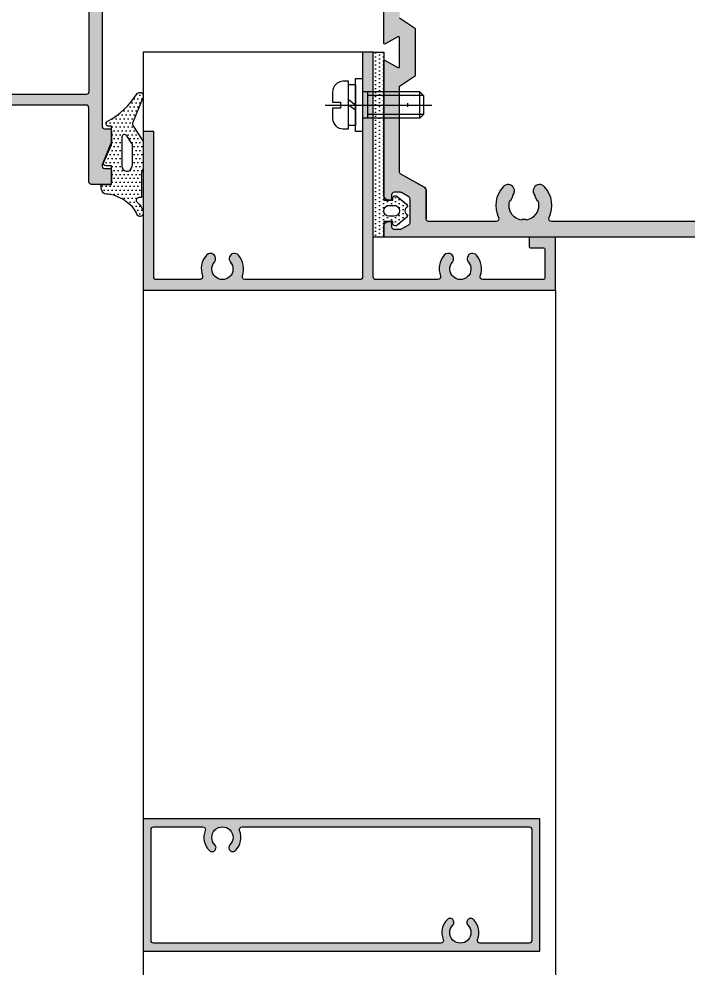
# Model space of a CAD drawing. Header units: millimetres. Extents: x 434053 to 1059003, y -2417481 to 936527.
# Drawn here: x 562140.3 to 562266.8, y -2234624 to -2234444.4 of the extents above; entities that cross this region are included whole.
import ezdxf

# ---------------------------------------------------------------- set-up
doc = ezdxf.new("R2010")
doc.units = ezdxf.units.MM
doc.header["$LTSCALE"] = 1000
doc.header["$MEASUREMENT"] = 0
for name, pattern in [('CENTER', [2, 1.25, -0.25, 0.25, -0.25]), ('CENTER2', [1.125, 0.75, -0.125, 0.125, -0.125]), ('HIDDEN2', [4.762499999999999, 3.175, -1.5875])]:
    doc.linetypes.add(name, pattern=pattern)
for name, color, linetype in [('ELASTOMER', 6, 'Continuous'), ('ELASTOMER-V', 241, 'Continuous'), ('EXTRUSION-V', 141, 'Continuous'), ('EXTRUSION1', 4, 'Continuous'), ('FASTENER', 191, 'Continuous'), ('GRID', 8, 'CENTER'), ('SFC-ELASTOMER', 6, 'Continuous'), ('SFC-ELASTOMER-V', 241, 'Continuous'), ('型材断面填充', 254, 'Continuous')]:
    doc.layers.add(name, color=color, linetype=linetype)

# ---------------------------------------------------------------- blocks, each defined once
blk = doc.blocks.new('20211011-LC12')
at = {"layer": '型材断面填充', "linetype": 'ByBlock'}
h = blk.add_hatch(color=256, dxfattribs=at)
edge = h.paths.add_edge_path(flags=16)
edge.add_arc((44.99995046646291, 47.49991090742333), 0.5, 0, 90)
edge.add_line((44.99995046646291, 47.99991090742333), (30.99997148096008, 47.99991090742697))
edge.add_arc((30.99997148096008, 47.49991090742697), 0.5, 90, 180)
edge.add_line((30.49997148096008, 47.49991090742697), (30.49997148096008, 41.62942495593961))
edge.add_arc((29.99997148096001, 41.62942495593948), 0.5000000000000746, -60.25511870231918, 1.4722445484949276e-11, ccw=False)
edge.add_line((30.24804095014406, 41.19530338488039), (25.75187692749023, 38.62606680043245))
edge.add_arc((25.99994639667428, 38.19194522937336), 0.5000000000000722, 119.7448812976808, 180.0000000000147)
edge.add_line((25.4999463966742, 38.19194522937323), (25.4999463966742, 11.49991367585972))
edge.add_arc((25.9999463966742, 11.49991367585972), 0.5, 180, 270)
edge.add_line((25.9999463966742, 10.99991367585972), (44.99995046646291, 10.99991367585608))
edge.add_arc((44.99995046646291, 11.49991367585608), 0.5, 270, 360)
edge.add_line((45.49995046646291, 11.49991367585608), (45.49995046646291, 47.49991090742333))
edge = h.paths.add_edge_path(flags=16)
edge.add_arc((149.9999677274575, 43.99991090404912), 5.299999999982185, 154.4667710054802, 222.0225913319795)
edge.add_arc((146.9912999442908, 41.28874544056831), 1.250000000002372, 222.0225913320076, 330.0000000004409)
edge.add_arc((146.991299944308, 41.28874544058336), 1.249999999995031, 329.9999999994492, 402.0225913369761)
edge.add_arc((149.9999677272222, 43.99991090431489), 2.799999999964994, 218.5196242606471, 222.022591337007, ccw=False)
edge.add_line((147.8092620219977, 42.25611948533697), (147.9266212562216, 42.34953688277528))
edge.add_arc((149.999967727414, 43.99991090412306), 2.649999999989757, 201.4803757469475, 218.5196242551437, ccw=False)
edge.add_line((147.5340286636201, 43.02952719980749), (147.3944472071889, 42.97459982031796))
edge.add_arc((149.9999677274535, 43.99991090408348), 2.80000000000218, 98.51962425415962, 201.4803757459716, ccw=False)
edge.add_line((149.5851529126376, 46.76901340659606), (149.6073751348558, 46.62066862966822))
edge.add_arc((149.9999677274518, 43.99991090408002), 2.649999999998381, 81.48037574577779, 98.51962425422221, ccw=False)
edge.add_line((150.3925603200478, 46.62066862966822), (150.414782542266, 46.76901340658151))
edge.add_arc((149.9999677274758, 43.99991090408665), 2.799999999980847, -21.480375745893127, 81.48037574630712, ccw=False)
edge.add_line((152.605488247722, 42.97459982033251), (152.4659067912726, 43.02952719981113))
edge.add_arc((149.9999677274848, 43.99991090407001), 2.649999999963366, 321.4803757458682, 338.51962425414524, ccw=False)
edge.add_line((152.0733141986857, 42.34953688277528), (152.1906734329095, 42.25611948533697))
edge.add_arc((149.9999677274761, 43.99991090407291), 2.7999999999778, 317.9774086670887, 321.4803757458903, ccw=False)
edge.add_arc((153.0086355105848, 41.28874544055471), 1.2499999999839, 137.9774086670813, 209.9999999993287)
edge.add_arc((153.0086355105922, 41.28874544059364), 1.250000000009841, 210.0000000007027, 317.9774086799817)
edge.add_arc((149.9999677273191, 43.99991090303279), 5.299999999371392, 317.9774086799838, 385.533228998954)
edge.add_arc((155.2335133676093, 46.49991090777562), 0.5000000000005931, 89.99999999995771, 205.5332289990933, ccw=False)
edge.add_line((155.2335133676097, 46.99991090777621), (196.4999677271699, 46.99991090777621))
edge.add_arc((196.4999677271699, 46.49991090777621), 0.5, 0, 90, ccw=False)
edge.add_line((196.9999677271699, 46.49991090777621), (196.9999677271699, -46.50008909222379))
edge.add_arc((196.4999677271699, -46.50008909222379), 0.5, -90, 0, ccw=False)
edge.add_line((196.4999677271699, -47.00008909222379), (155.2335133676133, -47.00008909222379))
edge.add_arc((155.2335133676145, -46.50008909222562), 0.4999999999981668, 154.4667710009284, 269.9999999998665, ccw=False)
edge.add_arc((149.9999677273338, -44.00008908745983), 5.299999999375096, 334.4667710007754, 402.0225913199459)
edge.add_arc((153.0086355106098, -41.2889236250227), 1.250000000012796, 42.0225913198766, 149.9999999990068)
edge.add_arc((153.0086355106102, -41.28892362497651), 1.249999999990001, 150.000000000849, 222.0225913322366)
edge.add_arc((149.9999677274278, -44.00008908850176), 2.800000000031143, 38.51962425341719, 42.02259133231382, ccw=False)
edge.add_line((152.1906734329241, -42.25629766975908), (152.0733141987039, -42.34971506719739))
edge.add_arc((149.9999677274898, -44.00008908849453), 2.64999999997516, 21.48037574572578, 38.5196242539954, ccw=False)
edge.add_line((152.4659067912908, -43.02970538423688), (152.6054882477438, -42.97477800475463))
edge.add_arc((149.9999677274895, -44.00008908850669), 2.799999999987707, -81.48037574615881, 21.480375745792287, ccw=False)
edge.add_line((150.4147825422879, -46.76919159100726), (150.392560320066, -46.62084681409397))
edge.add_arc((149.99996772747, -44.00008908851306), 2.649999999991179, 261.4803757457545, 278.5196242542455, ccw=False)
edge.add_line((149.607375134874, -46.62084681409397), (149.5851529126594, -46.76919159102181))
edge.add_arc((149.9999677274713, -44.00008908850853), 2.800000000002273, 158.5196242542045, 261.48037574592416, ccw=False)
edge.add_line((147.3944472072035, -42.97477800475099), (147.5340286636383, -43.02970538423324))
edge.add_arc((149.9999677274603, -44.00008908856505), 2.650000000021864, 141.48037574496, 158.5196242529483, ccw=False)
edge.add_line((147.9266212562397, -42.34971506720103), (147.8092620220159, -42.25629766976272))
edge.add_arc((149.9999677272715, -44.00008908887715), 2.800000000074363, 137.9774086613496, 141.4803757375638, ccw=False)
edge.add_arc((146.9912999443257, -41.28892362501345), 1.249999999997598, 317.9774086631735, 390.0000000007128)
edge.add_arc((146.99129994431, -41.2889236249865), 1.249999999997777, 29.99999999928112, 137.977408668044)
edge.add_arc((149.9999677274575, -44.00008908847506), 5.299999999968509, 137.9774086678316, 205.5332289948497)
edge.add_arc((144.7664220870027, -46.50008909283886), 0.4999999993885642, -90.00000000040058, 25.533228995279387, ccw=False)
edge.add_line((144.7664220869992, -47.00008909222743), (77.23351281481882, -47.00008909222379))
edge.add_arc((77.23351281482269, -46.50008909222416), 0.4999999999996305, 154.4667710196739, 269.9999999995571, ccw=False)
edge.add_arc((71.99996717372757, -44.00008908917734), 5.2999999993676, 334.4667710195702, 402.0225913200246)
edge.add_arc((75.00863495699468, -41.28892362674407), 1.250000000014449, 42.02259132006964, 149.9999999990196)
edge.add_arc((75.00863495699342, -41.28892362669682), 1.249999999989737, 150.000000000866, 222.0225913327244)
edge.add_arc((71.99996717384312, -44.00008909023255), 2.800000000014636, 38.51962425404338, 42.02259133269388, ccw=False)
edge.add_line((74.19067287930739, -42.2562976714762), (74.07331364508718, -42.34971506891816))
edge.add_arc((71.99996717388355, -44.00008909021446), 2.64999999996647, 21.48037574586499, 38.51962425412188, ccw=False)
edge.add_line((74.46590623767406, -43.029705385954), (74.60548769412708, -42.97477800647539))
edge.add_arc((71.99996717388368, -44.0000890902311), 2.799999999978886, -81.4803757463576, 21.48037574594349, ccw=False)
edge.add_line((72.41478198867117, -46.76919159272438), (72.3925597664529, -46.62084681581109))
edge.add_arc((71.99996717385511, -44.00008909021927), 2.650000000002241, 261.4803757457505, 278.5196242542495, ccw=False)
edge.add_line((71.60737458125732, -46.62084681581109), (71.5851523590427, -46.76919159273893))
edge.add_arc((71.9999671738546, -44.00008909022566), 2.800000000002273, 158.5196242542045, 261.48037574592416, ccw=False)
edge.add_line((69.39444665358678, -42.97477800646811), (69.53402811002161, -43.02970538595036))
edge.add_arc((71.99996717384359, -44.00008909028218), 2.650000000021877, 141.4803757449602, 158.5196242529483, ccw=False)
edge.add_line((69.92662070262304, -42.34971506891816), (69.8092614683992, -42.25629767147984))
edge.add_arc((71.99996717365867, -44.00008909059759), 2.800000000079483, 137.9774086613527, 141.4803757375606, ccw=False)
edge.add_arc((68.99129939071263, -41.28892362673096), 1.24999999999467, 317.9774086630762, 390.0000000008104)
edge.add_arc((68.99129939069567, -41.28892362671115), 1.24999999999945, 29.99999999963546, 137.9774086678739)
edge.add_arc((71.99996717385162, -44.00008909019281), 5.29999999997183, 137.9774086679079, 205.5332289760399)
edge.add_arc((66.76642153256614, -46.50008909283731), 0.4999999993937493, -89.99999999983072, 25.533228975857583, ccw=False)
edge.add_line((66.76642153256762, -47.00008909223106), (53.99997437780257, -47.00008909222379))
edge.add_arc((53.99997437780257, -46.50008909222379), 0.5, 180, 270, ccw=False)
edge.add_line((53.49997437780257, -46.50008909222379), (53.49997437780257, -41.0492827536109))
edge.add_arc((52.99997437780272, -41.04928275361116), 0.4999999999998508, 3.012621394283142e-11, 60.2551187032944)
edge.add_line((53.24804384697927, -40.61516118254804), (48.75187982433636, -38.04592459819105))
edge.add_arc((48.99994929351042, -37.61180302713355), 0.4999999999937293, 179.9999999998022, 240.2551187032219, ccw=False)
edge.add_line((48.49994929351669, -37.61180302713183), (48.49994929351669, -21.42003070778082))
edge.add_line((48.49994929351669, -21.42003070778082), (51.49994818768027, -19.42003353000109))
edge.add_line((51.49994818768027, -19.42003353000109), (51.49995242101431, -10.58014171368632))
edge.add_line((51.49995242101431, -10.58014171368632), (48.49994929351669, -8.580141713686317))
edge.add_line((48.49994929351669, -8.580141713686317), (48.49994929351305, 46.49991090777621))
edge.add_arc((48.99994929351305, 46.49991090777621), 0.5, 90, 180, ccw=False)
edge.add_line((48.99994929351305, 46.99991090777621), (66.76642153254579, 46.99991090777621))
edge.add_arc((66.76642153254585, 46.49991090838004), 0.4999999993961737, -25.53322897587941, 90.00000000000648, ccw=False)
edge.add_arc((71.99996717384073, 43.99991090573047), 5.29999999998008, 154.4667710239566, 222.0225913319557)
edge.add_arc((68.99129939067411, 41.28874544225269), 1.250000000002382, 222.0225913320071, 330.0000000004407)
edge.add_arc((68.99129939069093, 41.2887454422677), 1.249999999995329, 329.9999999994593, 402.0225913369661)
edge.add_arc((71.99996717361542, 43.9999109060077), 2.799999999978036, 218.5196242606551, 222.0225913369986, ccw=False)
edge.add_line((69.80926146838101, 42.25611948702135), (69.92662070260485, 42.34953688445967))
edge.add_arc((71.99996717379726, 43.99991090580745), 2.649999999989746, 201.4803757469476, 218.5196242551439, ccw=False)
edge.add_line((69.53402811000342, 43.02952720149187), (69.39444665357223, 42.97459982200235))
edge.add_arc((71.99996717383682, 43.99991090576786), 2.800000000002193, 98.51962425415991, 201.4803757459715, ccw=False)
edge.add_line((71.58515235902087, 46.76901340828044), (71.60737458123913, 46.6206686313526))
edge.add_arc((71.9999671738351, 43.99991090576441), 2.649999999998381, 81.48037574577779, 98.51962425422221, ccw=False)
edge.add_line((72.39255976643108, 46.6206686313526), (72.41478198864934, 46.76901340826589))
edge.add_arc((71.99996717385912, 43.99991090577103), 2.799999999980847, -21.480375745893127, 81.48037574630712, ccw=False)
edge.add_line((74.60548769410525, 42.9745998220169), (74.46590623765587, 43.02952720149551))
edge.add_arc((71.99996717387123, 43.99991090575257), 2.649999999959764, 321.4803757458565, 338.51962425415684, ccw=False)
edge.add_line((74.07331364506899, 42.34953688445967), (74.19067287929283, 42.25611948702135))
edge.add_arc((71.9999671738591, 43.99991090575755), 2.799999999978197, 317.9774086670888, 321.4803757458899, ccw=False)
edge.add_arc((75.00863495696483, 41.28874544223943), 1.249999999981275, 137.9774086669939, 209.9999999994161)
edge.add_arc((75.00863495697662, 41.28874544228518), 1.25000000001437, 210.0000000009619, 317.9774086801752)
edge.add_arc((71.99996717370281, 43.99991090471644), 5.29999999937113, 317.9774086800978, 385.5332289805276)
edge.add_arc((77.23351281479559, 46.49991090777398), 0.4999999999985966, 89.99999999983879, 205.5332289805141, ccw=False)
edge.add_line((77.233512814797, 46.99991090777257), (144.7664220869701, 46.99991090778349))
edge.add_arc((144.7664220869692, 46.49991090838878), 0.49999999939471, -25.53322899462478, 89.99999999989899, ccw=False)
edge = h.paths.add_edge_path()
edge.add_arc((46.49994929364766, -48.00008909233657), 1, 89.99999999583122, 180, ccw=False)
edge.add_line((46.49994929372042, -47.00008909233657), (46.69997437796701, -47.00008909235112))
edge.add_arc((46.69997437794882, -47.30008909233584), 0.2999999999847205, 6.947971087356564e-10, 89.99999999652601, ccw=False)
edge.add_line((46.99997437793354, -47.3000890923322), (46.99997437793354, -48.00008909235839))
edge.add_arc((47.49997437792626, -48.00008909235112), 0.499999999992724, 180.0000000008338, 270.0000000008338)
edge.add_line((47.49997437793354, -48.50008909234384), (48.61719215938865, -48.50008909234384))
edge.add_arc((48.61719215938988, -48.00008909235079), 0.4999999999930509, 269.9999999998591, 299.7448812970081)
edge.add_line((48.86526162856535, -48.4342106634067), (50.24804384711024, -47.64404939566521))
edge.add_arc((49.99997437792939, -47.20992782459959), 0.5000000000041475, 299.7448812969915, 360.000000000101)
edge.add_line((50.49997437793354, -47.20992782459871), (50.49997437793354, -42.79025036010353))
edge.add_arc((49.99997437794116, -42.79025036010413), 0.4999999999923759, 6.920886986970144e-11, 60.25511870235114)
edge.add_line((50.24804384712115, -42.35612878905158), (48.86526162856899, -41.56596752128462))
edge.add_arc((48.61719215938529, -42.00008909234391), 0.5000000000000704, 60.25511870236548, 90.00000000003176)
edge.add_line((48.61719215938501, -41.50008909234384), (47.49997437793354, -41.50008909235839))
edge.add_arc((47.49997437793354, -42.00008909235839), 0.5, 90, 180)
edge.add_line((46.99997437793354, -42.00008909235839), (46.99997437792626, -42.70008909237731))
edge.add_arc((46.69997437794154, -42.70008909238095), 0.2999999999847205, -90.00000000347399, 6.947971087356564e-10, ccw=False)
edge.add_line((46.69997437792335, -43.00008909236567), (46.49994929357854, -43.00008909235112))
edge.add_arc((46.49994929365116, -42.00008909235098), 1.000000000000135, 180.0000423203751, 269.99999999583895, ccw=False)
edge.add_line((45.4999492936513, -42.00008983098087), (45.49993062815338, -16.72968895943995))
edge.add_arc((45.69993062815482, -16.72968881171576), 0.2000000000014998, 60.882262584501916, 180.0000423198632, ccw=False)
edge.add_line((45.79725179941306, -16.55496448706253), (48.20262716152502, -17.89475474253049))
edge.add_arc((48.29994833278484, -17.72003041787997), 0.1999999999999119, 240.8822625837279, 359.9999584659344)
edge.add_line((48.4999483327847, -17.72003056286121), (48.49995227616455, -12.28014185873326))
edge.add_arc((48.2999522761631, -12.2801417137521), 0.2000000000015049, 359.9999584659582, 479.1177374154966)
edge.add_line((48.20263110490487, -12.10541738909887), (45.79727371288027, -13.44519763524659))
edge.add_arc((45.69995254162206, -13.27047331059337), 0.2000000000014782, 180.0000089597035, 299.11773741549325, ccw=False)
edge.add_line((45.49995254162059, -13.27047334186864), (45.49994929364766, 7.499917070166703))
edge.add_arc((44.99994929364765, 7.499916991979271), 0.5000000000000132, 8.959619687905531e-06, 90.00001743023843)
edge.add_line((44.99994914154013, 7.999916991979262), (24.99994914161289, 7.999910907685262))
edge.add_arc((24.99994929372225, 7.499910907683454), 0.5000000000018305, 90.00001743044888, 179.9999999997929)
edge.add_line((24.49994929372042, 7.499910907685262), (24.49994929372042, 4.999910907685262))
edge.add_arc((24.99994929372042, 4.999910907685262), 0.5, 180, 270)
edge.add_line((24.99994929372042, 4.499910907685262), (26.99994929372042, 4.499910907685262))
edge.add_arc((26.99994929372042, 3.999910907685262), 0.5, 0, 90, ccw=False)
edge.add_line((27.49994929372042, 3.999910907685262), (27.49994929372042, 2.999910907685262))
edge.add_arc((26.99994929372042, 2.999910907685262), 0.5, -90, 0, ccw=False)
edge.add_line((26.99994929372042, 2.499910907685262), (22.99994929372042, 2.499910907685262))
edge.add_arc((22.99994929372042, 2.999910907685262), 0.5, 180, 270, ccw=False)
edge.add_line((22.49994929372042, 2.999910907685262), (22.49994929372042, 7.499910907685262))
edge.add_arc((21.99994929372042, 7.499910907685262), 0.5, 0, 90)
edge.add_line((21.99994929372042, 7.999910907685262), (2.49994929372042, 7.999910907685262))
edge.add_arc((2.49994929372042, 7.499910907685262), 0.5, 90, 180)
edge.add_line((1.99994929372042, 7.499910907685262), (1.99994929372042, 5.999910907685262))
edge.add_arc((2.49994929372042, 5.999910907685262), 0.5, 180, 270)
edge.add_line((2.49994929372042, 5.499910907685262), (4.49994929372042, 5.499910907685262))
edge.add_arc((4.49994929372042, 4.999910907685262), 0.5, 0, 90, ccw=False)
edge.add_line((4.99994929372042, 4.999910907685262), (4.99994929372042, 3.999910907685262))
edge.add_arc((4.49994929372042, 3.999910907685262), 0.5, -90, 0, ccw=False)
edge.add_line((4.49994929372042, 3.499910907685262), (0.4999492937204195, 3.499910907685262))
edge.add_arc((0.4999492937204195, 3.999910907685262), 0.5, 180, 270, ccw=False)
edge.add_line((-5.070627958048135e-05, 3.999910907685262), (-5.070627594250254e-05, 10.49991090768526))
edge.add_arc((0.4999492937240599, 10.49991090768526), 0.5000000000000024, 90.00000795535311, 180.0000000000002, ccw=False)
edge.add_line((0.4999492243005079, 10.99991090768526), (22.99994646609412, 10.99991403180684))
edge.add_arc((22.99994639666874, 11.49991403181229), 0.50000000000546, 270.0000079555617, 359.9999999997918)
edge.add_line((23.4999463966742, 11.49991403181048), (23.4999463966742, 41.99990875912408))
edge.add_arc((24.4999463966742, 41.99990875912408), 1, 89.99999999583122, 180, ccw=False)
edge.add_line((24.49994639674696, 42.99990875912408), (24.69997148099355, 42.99990875910953))
edge.add_arc((24.69997148096809, 42.69990875912481), 0.2999999999847205, -6.947971087356564e-10, 89.99999999513642, ccw=False)
edge.add_line((24.99997148095281, 42.69990875912117), (24.99997148096008, 41.99990875910225))
edge.add_arc((25.49997148096008, 41.99990875910225), 0.5, 180, 270)
edge.add_line((25.49997148096008, 41.49990875910225), (26.61718926241156, 41.49990875910225))
edge.add_arc((26.61718926241183, 41.99990875910233), 0.500000000000071, 269.9999999999682, 299.7448812976345)
edge.add_line((26.86525873159553, 41.56578718804303), (28.2480409501477, 42.35594845580999))
edge.add_arc((27.99997148096771, 42.79007002686254), 0.4999999999923757, 299.7448812976489, 359.9999999999308)
edge.add_line((28.49997148096008, 42.79007002686194), (28.49997148096008, 47.20974749135712))
edge.add_arc((27.99997148095594, 47.209747491358), 0.5000000000041496, 359.999999999899, 420.2551187030085)
edge.add_line((28.24804095013678, 47.64386906242362), (26.86525873159189, 48.43403033016511))
edge.add_arc((26.61718926241642, 47.9999087591092), 0.4999999999930516, 60.25511870299184, 90.00000000014089)
edge.add_line((26.6171892624152, 48.49990875910225), (25.49997148096008, 48.49990875910225))
edge.add_arc((25.49997148096008, 47.99990875910225), 0.5, 90, 180)
edge.add_line((24.99997148096008, 47.99990875910225), (24.99997148096008, 47.29990875909061))
edge.add_arc((24.69997148096809, 47.29990875908697), 0.2999999999919964, -90.00000000347399, 6.947971087356564e-10, ccw=False)
edge.add_line((24.6999714809499, 46.99990875909498), (24.49997148088733, 46.99990875910953))
edge.add_arc((24.49997148096008, 47.99990875910952), 0.9999999999999929, 180.0000000008334, 269.9999999958314, ccw=False)
edge.add_line((23.49997148096008, 47.99990875909498), (23.49997148093098, 49.99991090739422))
edge.add_line((23.49997148093098, 49.99991090739422), (199.9999677273008, 49.99991090771437))
edge.add_line((199.9999677273008, 49.99991090771437), (199.9999677273008, -50.00008909228563))
edge.add_line((199.9999677273008, -50.00008909228563), (45.49997437790444, -50.00008909228563))
edge.add_line((45.49997437790444, -50.00008909228563), (45.49994929364766, -48.00008909233657))
at = {"color": 0, "linetype": 'ByBlock', "elevation": -4.022694582720726e-08}
for points in [[(199.9999677273008, -50.00008909228563), (45.49997437790444, -50.00008909228563), (45.49994929364766, -48.00008909233657, -0.4142135623944058), (46.49994929372042, -47.00008909233657), (46.69997437796701, -47.00008909235112, -0.4142135623517843), (46.99997437793354, -47.3000890923322), (46.99997437793354, -48.00008909235839, 0.414213562373095), (47.49997437793354, -48.50008909234384), (48.61719215938865, -48.50008909234384, 0.1305202039166724), (48.86526162856535, -48.4342106634067), (50.24804384711024, -47.64404939566521, 0.2691426359081674), (50.49997437793354, -47.20992782459871), (50.49997437793354, -42.79025036010353, 0.269142635904296), (50.24804384712115, -42.35612878905158), (48.86526162856899, -41.56596752128462, 0.130520203918967), (48.61719215938501, -41.50008909234384), (47.49997437793354, -41.50008909235839, 0.414213562373095), (46.99997437793354, -42.00008909235839), (46.99997437792626, -42.70008909237731, -0.4142135623944058), (46.69997437792335, -43.00008909236567), (46.49994929357854, -43.00008909235112, -0.4142133460121555), (45.4999492936513, -42.00008983098087), (45.49993062815338, -16.72968895943995, -0.5722290760880104), (45.79725179941306, -16.55496448706253), (48.20262716152502, -17.89475474253049, 0.5722285904042371), (48.4999483327847, -17.72003056286121), (48.49995227616455, -12.28014185873326, 0.5722290715364698), (48.20263110490487, -12.10541738909887), (45.79727371288027, -13.44519763524659, -0.5722287790728575), (45.49995254162059, -13.27047334186864), (45.49994929364766, 7.499917070166703, 0.4142136056744826)], [(144.7664220869992, -47.00008909222743), (77.23351281481882, -47.00008909222379, -0.5516495922973828), (76.78234508709284, -46.28457185055959, 0.3036126776570114), (75.9372361248279, -40.45214416288582, 0.5094012912895279), (73.92610320226231, -40.66392362671832, 0.3250286796628074), (74.08003378936337, -42.12570309074363, -0.01528576764142399), (74.19067287930739, -42.2562976714762), (74.07331364508718, -42.34971506891816, -0.07448503859052753), (74.46590623767406, -43.029705385954), (74.60548769412708, -42.97477800647539, -0.4821316613310349), (72.41478198867117, -46.76919159272438), (72.3925597664529, -46.62084681581109, -0.07448503859158971), (71.60737458125732, -46.62084681581109), (71.5851523590427, -46.76919159273893, -0.4821316613279064), (69.39444665358678, -42.97477800646811), (69.53402811002161, -43.02970538595036, -0.0744850385893488), (69.92662070262304, -42.34971506891816), (69.8092614683992, -42.25629767147984, -0.01528576763076372), (69.91990055828501, -42.12570309084913, 0.325028679691156), (70.07383114542972, -40.66392362671832, 0.5094012912306646), (68.06269822304967, -40.45214416266754, 0.3036126776935992), (67.2175892597661, -46.28457185146908, -0.551649592273514), (66.76642153256762, -47.00008909223106), (53.99997437780257, -47.00008909222379, -0.414213562373095), (53.49997437780257, -46.50008909222379), (53.49997437780257, -41.0492827536109, 0.2691426359088933), (53.24804384697927, -40.61516118254804), (48.75187982433636, -38.04592459819105, -0.2691426359096191), (48.49994929351669, -37.61180302713183), (48.49994929351669, -21.42003070778082), (51.49994818768027, -19.42003353000109), (51.49995242101431, -10.58014171368632), (48.49994929351669, -8.580141713686317)]]:
    blk.add_lwpolyline(points, format="xyb", dxfattribs=at)
blk = doc.blocks.new('20211008-LC04')
at = {"layer": '型材断面填充', "linetype": 'ByBlock'}
h = blk.add_hatch(color=256, dxfattribs=at)
edge = h.paths.add_edge_path(flags=16)
edge.add_line((139.7340438328574, 22.50000195260873), (139.7340438328574, -22.50000195260145))
edge.add_arc((139.2340438328574, -22.50000195260145), 0.5, -90, 0, ccw=False)
edge.add_line((139.2340438328574, -23.00000195260145), (2.5, -23.00000195260145))
edge.add_arc((2.5, -22.50000195260145), 0.5, 180, 270, ccw=False)
edge.add_line((2, -22.50000195260145), (2, 22.50000195260873))
edge.add_arc((2.5, 22.50000195260873), 0.5, 90, 180, ccw=False)
edge.add_line((2.5, 23.00000195260873), (139.2340438328574, 23.00000195260873))
edge.add_arc((139.2340438328574, 22.50000195260873), 0.5, 0, 90, ccw=False)
edge = h.paths.add_edge_path()
edge.add_line((143.6999999999425, 37.00000195266693), (142.7385164807092, 37.00000195255052))
edge.add_arc((142.7385164806874, 36.50000195257599), 0.4999999999745341, 89.99999999749872, 201.8014094837972)
edge.add_line((142.2742781352608, 36.31430661442937), (143.9785430072698, 32.05364443446524))
edge.add_arc((143.6999999999789, 31.94222723151688), 0.3000000000391237, 5.558376869885251e-09, 21.801409492028824, ccw=False)
edge.add_line((144.0000000000182, 31.94222723154598), (144.0000000000036, 29.79999695261722))
edge.add_arc((143.6999999999716, 29.79999695260267), 0.3000000000320142, -89.99999999444162, 2.7791884349426255e-09, ccw=False)
edge.add_line((143.7000000000007, 29.49999695257065), (142.7330229671097, 29.49999695262886))
edge.add_arc((142.7330229670806, 28.99999695261795), 0.5000000000109139, 89.99999999666495, 183.66193703806)
edge.add_line((142.2340438328574, 28.96806227523848), (142.2340438328574, 3.499999999934516))
edge.add_arc((142.7340438328574, 3.499999999934516), 0.5, 180, 270)
edge.add_line((142.7340438328574, 2.999999999934516), (154.9999999999964, 2.999999999938154))
edge.add_line((154.9999999999964, 2.999999999938154), (154.9999999999891, 5.499999999938154))
edge.add_line((154.9999999999891, 5.499999999938154), (152.799999999992, 5.499999999909051))
edge.add_arc((152.8000000000065, 5.799999999926513), 0.3000000000174623, 180, 269.99999999722075, ccw=False)
edge.add_line((152.4999999999891, 5.799999999926513), (152.4999999999891, 6.735424868817063))
edge.add_arc((152.7999999999847, 6.735424868824339), 0.2999999999956344, 97.18075578131072, 180.0000000013896, ccw=False)
edge.add_line((152.7624999999862, 7.033071891313739), (156.4374999999745, 7.496078370753821))
edge.add_arc((156.4999999999891, 6.999999999930878), 0.5000000000001641, 1.6675016922818031e-09, 97.18075578313659, ccw=False)
edge.add_line((156.9999999999891, 6.99999999994543), (156.9999999999964, 2.49999999994543))
edge.add_line((156.9999999999964, 2.49999999994543), (177.9999999999964, 2.499999999996362))
edge.add_line((177.9999999999964, 2.499999999996362), (177.9999999999891, 4.999999999996362))
edge.add_line((177.9999999999891, 4.999999999996362), (175.299999999992, 4.999999999996362))
edge.add_arc((175.2999999999847, 5.299999999991996), 0.2999999999956344, 180.0000000013896, 270.0000000013896, ccw=False)
edge.add_line((174.9999999999891, 5.29999999998472), (174.9999999999891, 6.231671842684591))
edge.add_arc((175.299999999992, 6.231671842702781), 0.3000000000029104, 96.37937020970242, 180.000000003474, ccw=False)
edge.add_line((175.2666666666519, 6.529814239704137), (179.4444446228626, 6.996904014962638))
edge.add_arc((179.4999999999745, 6.499999999996362), 0.5000000000156489, 8.33779267850332e-10, 96.37934963270061, ccw=False)
edge.add_line((179.9999999999891, 6.500000000003638), (179.9999999999964, 1.000000000003638))
edge.add_arc((179.0000000000036, 0.999999999996362), 0.999999999992724, -89.99999999958311, 4.16889633925166e-10, ccw=False)
edge.add_line((179.0000000000109, 3.637978807091713e-12), (142.7340438328429, 3.637978807091713e-12))
edge.add_arc((142.7340438328429, -0.499999999996362), 0.5, 90, 180)
edge.add_line((142.2340438328429, -0.499999999996362), (142.2340438328574, -28.9680622752312))
edge.add_arc((142.7330229670806, -28.99999695261067), 0.500000000009456, 176.33806296194, 270.0000000033351)
edge.add_line((142.7330229671097, -29.49999695262159), (143.7000000000007, -29.49999695256338))
edge.add_arc((143.6999999999716, -29.79999695259539), 0.3000000000320142, -2.7791884349426255e-09, 89.99999999444162, ccw=False)
edge.add_line((144.0000000000036, -29.79999695260994), (144.0000000000182, -31.94222723153871))
edge.add_arc((143.6999999999825, -31.94222723150961), 0.3000000000356522, 338.19859050771316, 359.99999999444157, ccw=False)
edge.add_line((143.9785430072698, -32.05364443445796), (142.2742781352608, -36.31430661442209))
edge.add_arc((142.7385164806874, -36.50000195256871), 0.499999999973781, 158.1985905162028, 270.0000000025013)
edge.add_line((142.7385164807092, -37.00000195254324), (143.6999999999425, -37.00000195265966))
edge.add_arc((143.6999999999935, -37.30000195265529), 0.2999999999956344, 1.2506518487498397e-08, 90.00000000972727, ccw=False)
edge.add_line((143.9999999999891, -37.30000195258981), (144.0000000000182, -39.70000195259854))
edge.add_arc((143.7000000000189, -39.70000195260218), 0.2999999999992724, -90.0000000006948, 6.947971087356564e-10, ccw=False)
edge.add_line((143.7000000000153, -40.00000195260145), (140.2340438328611, -40.00000195260145))
edge.add_arc((140.2340438328611, -39.50000195260145), 0.5, 180, 270, ccw=False)
edge.add_line((139.7340438328611, -39.50000195260145), (139.7340438328574, -25.50000195259054))
edge.add_arc((139.2340438328574, -25.50000195259054), 0.5, 0, 90)
edge.add_line((139.2340438328574, -25.00000195259054), (0, -25.00000195260145))
edge.add_line((0, -25.00000195260145), (0, 25.00000195260873))
edge.add_line((0, 25.00000195260873), (139.2340438328647, 25.00000195260873))
edge.add_arc((139.2340438328647, 25.50000195260873), 0.5, 270, 360)
edge.add_line((139.7340438328647, 25.50000195260873), (139.7340438328611, 39.50000195260145))
edge.add_arc((140.2340438328611, 39.50000195260145), 0.5, 90, 180, ccw=False)
edge.add_line((140.2340438328611, 40.00000195260145), (143.7000000000153, 40.00000195260873))
edge.add_arc((143.7000000000189, 39.70000195260945), 0.2999999999992724, -6.947971087356564e-10, 90.0000000006948, ccw=False)
edge.add_line((144.0000000000182, 39.70000195260582), (143.9999999999891, 37.30000195259709))
edge.add_arc((143.6999999999935, 37.30000195266257), 0.2999999999956344, 269.9999999902727, 359.99999998749354, ccw=False)
at = {"color": 0, "linetype": 'ByBlock'}
blk.add_lwpolyline([(142.2340438328429, -0.499999999996362), (142.2340438328574, -28.9680622752312, 0.4330595391105082), (142.7330229671097, -29.49999695262159), (143.7000000000007, -29.49999695256338, -0.4142135623588882), (144.0000000000036, -29.79999695260994), (144.0000000000182, -31.94222723153871, -0.09541457240141751), (143.9785430072698, -32.05364443445796), (142.2742781352608, -36.31430661442209, 0.5305984520671994), (142.7385164807092, -37.00000195254324), (143.6999999999425, -37.00000195265966, -0.4142135623588878), (143.9999999999891, -37.30000195258981), (144.0000000000182, -39.70000195259854, -0.4142135623801987), (143.7000000000153, -40.00000195260145), (140.2340438328611, -40.00000195260145, -0.4142135623729884), (139.7340438328611, -39.50000195260145), (139.7340438328574, -25.50000195259054, 0.4142135623730185), (139.2340438328574, -25.00000195259054), (0, -25.00000195260145)], format="xyb", dxfattribs=at)
blk.add_lwpolyline([(139.7340438328574, 22.50000195260873), (139.7340438328574, -22.50000195260145, -0.414213562373095), (139.2340438328574, -23.00000195260145), (2.5, -23.00000195260145, -0.414213562373095), (2, -22.50000195260145), (2, 22.50000195260873, -0.414213562373095), (2.5, 23.00000195260873), (139.2340438328574, 23.00000195260873, -0.414213562373095)], format="xyb", close=True, dxfattribs=at)
blk = doc.blocks.new('1902-190121-05')
at = {"layer": 'SFC-ELASTOMER-V'}
h = blk.add_hatch(dxfattribs=at)
h.set_pattern_fill('DOTS', color=256, scale=12, style=0)
h.set_pattern_definition([(0, (-98970.10255684076, 48449.73687001361), (0.375, 0.75), [0, -0.75])])
edge = h.paths.add_edge_path(flags=16)
edge.add_arc((2.999999999985448, 3.791658648551673), 1.000000000015246, 340.0515564116253, 360.0000000004169)
edge.add_line((4, 3.791658648558951), (4, 7.216346523804531))
edge.add_arc((3, 7.216346523804531), 1, 0, 32.51252295697732)
edge.add_line((3.843273989798035, 7.753830456713329), (2.921636994899017, 9.199813226143304))
edge.add_arc((2.5, 8.931071259692542), 0.4999999999992967, 32.51252295662578, 180)
edge.add_line((2, 8.931071259692542), (2, 3.445267455579597))
edge.add_arc((2.945267455579596, 3.445267455586872), 0.9452674555795963, 180.0000000004409, 344.0436198039462)
edge.add_arc((7.699999999938881, 2.085786437615751), 3.999999999945567, 160.0515564106914, 164.0436198036153, ccw=False)
edge = h.paths.add_edge_path()
edge.add_line((5.700274632123183, -2.5), (5.200274632123182, -2.5))
edge.add_arc((5.200274632123182, -3), 0.5, 90, 226.5750977282379)
edge.add_line((4.856573014825698, -3.363137987907975), (5.062209703814004, -3.557768307342484))
edge.add_arc((2.810392732513719, -5.996731531093245), 3.319521242445166, 16.082535006494084, 47.284695968269205, ccw=False)
edge.add_line((6, -5.077151867197244), (6, -5.527873661361808))
edge.add_arc((5.410320230555952, -5.495178773468069), 0.5905854605270673, 194.2601061977674, 356.8264757791229, ccw=False)
edge.add_arc((1.382684606796829, -6.820965289363812), 3.651283331540185, 18.86014357712771, 46.15869214434805)
edge.add_line((3.911794761312193, -4.18743689697294), (2.694840154203119, -3.144319681021444))
edge.add_arc((6.849778326155501, 3.942639481640071), 8.215138549408584, 234.2773992741729, 239.61778233818382, ccw=False)
edge.add_line((2.053275226047844, -2.726847709789581), (0.4342153403558768, -2.061742001620586))
edge.add_arc((-1.814379726623883, -11.80565395856683), 9.999999999998288, 77.00538320812723, 85.15038797391819)
edge.add_arc((-0.8844323758821699, -0.8450336328387493), 0.9999999999970132, 188.5307656098657, 265.15038797390406, ccw=False)
edge.add_line((-1.873368728745844, -0.9933740857668452), (-2.022374841617419, 0))
edge.add_line((-2.022374841617419, 0), (0, 0))
edge.add_line((0, 0), (0, 3.5))
edge.add_line((0, 3.5), (-1, 3.5))
edge.add_arc((-1, 4), 0.5, 157.3801350519596, 270, ccw=False)
edge.add_line((-1.461538461531745, 4.192307692304892), (0, 7.5))
edge.add_line((0, 7.5), (0, 11))
edge.add_line((0, 11), (-0.5, 11))
edge.add_arc((-0.5, 11.5), 0.5, 143.130102353489, 270, ccw=False)
edge.add_arc((-8.48604476766195, 25.71938799749478), 15.85236378089338, 298.5903152219879, 327.3087335570696)
edge.add_arc((5.275992096416302, 16.88727938233205), 0.5000000004721561, 89.99999989828092, 147.308733456111, ccw=False)
edge.add_line((5.275992097303967, 17.38727938281227), (5.5, 17.38727938281227))
edge.add_arc((5.5, 16.88727938281227), 0.5, 0, 90, ccw=False)
edge.add_line((6, 16.88727938281227), (6, 16.57181067422061))
edge.add_arc((5.499999999985448, 16.57181067423517), 0.500000000014552, 337.765229581395, 359.9999999983325, ccw=False)
edge.add_line((5.962820559259852, 16.3826093795069), (4.010239718350931, 11.60624377280328))
edge.add_arc((4.473060277596232, 11.41704247808229), 0.4999999999842318, 157.7652295809047, 212.5125229568189)
edge.add_line((4.051423282711767, 11.14830051163881), (5.921636994899018, 8.214068468187177))
edge.add_arc((5.5, 7.945326501729141), 0.5000000000032073, -8.33779267850332e-10, 32.51252295732888, ccw=False)
edge.add_line((6, 7.945326501721864), (6, 2.985786437631758))
edge.add_arc((5.5, 2.985786437639034), 0.5, 323.13010235348895, 359.9999999991662, ccw=False)
edge.add_arc((6.700000000011643, 2.08578643763758), 1.000000000013095, 143.1301023548229, 180.0000000004169)
edge.add_line((5.699999999997088, 2.085786437630304), (5.699999999997088, -2.499999999992724))
at = {"color": 0, "linetype": 'ByBlock'}
blk.add_lwpolyline([(5.700274632123183, -2.5), (5.200274632123182, -2.5, 0.6781657042072787), (4.856573014825698, -3.363137987907975), (5.062209703814004, -3.557768307342484, -0.1369925665543304), (6, -5.077151867197244), (6, -5.527873661361808, -0.8583636528139141), (4.837932198410272, -5.640654293129045), (4.837932198410272, -5.640654293129045, 0.1196789164036482), (3.911794761312193, -4.18743689697294), (2.694840154203119, -3.144319681021444, -0.023306035294527), (2.053275226047844, -2.726847709789581), (0.434215340355877, -2.061742001620586, 0.0355542577770579), (-0.9689730441314168, -1.841453662447746, -0.3473545955404444), (-1.873368728745844, -0.9933740857668452), (-2.022374841617419, 0), (0, 0), (0, 3.5), (-1, 3.5, -0.5351837584879964), (-1.461538461531745, 4.192307692304892), (0, 7.5), (0, 11), (-0.5, 11, -0.6180339887539168), (-0.8999999999941792, 11.80000000000291, 0.125967746607834), (4.855195536176325, 17.15733540496876, -0.2554021300214613), (5.275992097303967, 17.38727938281227), (5.5, 17.38727938281227, -0.4142135623730951), (6, 16.88727938281227), (6, 16.57181067422061, -0.0973230273531179), (5.962820559259852, 16.3826093795069), (4.010239718350931, 11.60624377280328, 0.2435300941548702), (4.051423282711767, 11.14830051163881), (5.921636994899018, 8.214068468187177, -0.1428220295938806), (6, 7.945326501721864), (6, 2.985786437631758, -0.1622776601676325), (5.899999999994179, 2.685786437636124, 0.1622776601672591), (5.699999999997088, 2.085786437630304), (5.699999999997088, -2.499999999992724)], format="xyb", dxfattribs=at)
blk.add_lwpolyline([(3.940000000002328, 3.450484206368855, 0.0872619888188986), (4, 3.791658648558951), (4, 7.216346523804531, 0.1428220295893762), (3.843273989798035, 7.753830456713329), (2.921636994899017, 9.199813226143304, 0.7500537688432675), (2, 8.931071259692542), (2, 3.445267455579596, 0.8696209430341955), (3.854114949586802, 3.185408272176573, -0.0174204244168828)], format="xyb", close=True, dxfattribs=at)
blk = doc.blocks.new('20210923-LC06')
at = {"layer": '型材断面填充', "linetype": 'ByBlock'}
h = blk.add_hatch(color=256, dxfattribs=at)
h.paths.add_polyline_path([(75, 12.5), (0, 12.5), (0, -12.5), (75, -12.5)])
edge = h.paths.add_edge_path(flags=16)
edge.add_arc((72.99999999999272, 10.5), 0.5, 0, 90, ccw=False)
edge.add_line((73.49999999999272, 10.5), (73.49999999999272, -10.5))
edge.add_arc((72.99999999999272, -10.5), 0.5, -90, 0, ccw=False)
edge.add_line((72.99999999999272, -11), (63.70809924347122, -11))
edge.add_arc((63.70809924347122, -10.5), 0.5, 157.9756871616606, 270, ccw=False)
edge.add_arc((59.99999999996362, -8.999999999923602), 3.49999999999024, 337.9756871617368, 405.5224881743313)
edge.add_arc((61.96176195076987, -7.002128601492586), 0.6999999863657048, 45.52248817439985, 150.0000000002586)
edge.add_line((61.35554417992535, -6.652128608311614), (61.30384047733969, -6.741682048123039))
edge.add_arc((61.91005825998582, -7.091682048114308), 0.6999999999930533, 150.000000000497, 224.9738861260881)
edge.add_arc((59.99999999498687, -8.999999999916326), 1.99999999646012, -224.97388637242545, 44.97388612635791, ccw=False)
edge.add_arc((58.08994174066902, -7.091682042391767), 0.6999999964802336, 315.0261136276913, 389.999999996758)
edge.add_line((58.69615952028835, -6.741682044186746), (58.64445582000917, -6.652128608351632))
edge.add_arc((58.0382380491501, -7.002128601496224), 0.6999999863618294, 29.99999999656709, 134.4775118258088)
edge.add_arc((59.99999999995634, -8.999999999923602), 3.499999999985485, 134.4775118257521, 202.0243128383078)
edge.add_arc((56.29190075644874, -10.5), 0.5000000000078625, -89.99999999916622, 22.024312838026788, ccw=False)
edge.add_line((56.29190075645602, -11), (2, -11))
edge.add_arc((2, -10.5), 0.5, 180, 270, ccw=False)
edge.add_line((1.5, -10.5), (1.5, 10.5))
edge.add_arc((2, 10.5), 0.5, 90, 180, ccw=False)
edge.add_line((2, 11), (11.2919007564924, 11))
edge.add_arc((11.29190075648512, 10.49999999998909), 0.5000000000109139, -22.024313129871473, 89.99999999916622, ccw=False)
edge.add_arc((15.00000000499858, 8.999999975909304), 3.500000013615411, 157.9756868698486, 225.5224875408107)
edge.add_arc((13.03823803211708, 7.002128599175194), 0.7000000000041585, 225.5224875403132, 330.0000000028977)
edge.add_line((13.64445581477776, 6.652128599209391), (13.696159520332, 6.741682044186746))
edge.add_arc((13.0899417407054, 7.091682042388129), 0.6999999964831274, 330.0000000037976, 404.9738863725193)
edge.add_arc((14.99999999501597, 8.999999999916326), 1.999999996458775, -44.97388612598962, 224.9738863725727, ccw=False)
edge.add_arc((16.9100582600222, 7.091682048121584), 0.6999999999878389, 135.0261138737017, 209.9999999998008)
edge.add_line((16.30384047738335, 6.741682048130315), (16.355544179969, 6.652128608307976))
edge.add_arc((16.96176195081352, 7.002128601492586), 0.6999999863692359, 209.9999999999993, 314.4775118253916)
edge.add_arc((15.00000000002183, 8.999999999923602), 3.499999999983077, 314.477511825457, 382.0243128382527)
edge.add_arc((18.70809924351488, 10.49999999999272), 0.4999999999930083, 90, 202.0243128382656, ccw=False)
edge.add_line((18.70809924351488, 10.99999999998545), (72.99999999999272, 11))
at = {"color": 0, "linetype": 'ByBlock'}
blk.add_lwpolyline([(75, 12.5), (0, 12.5), (0, -12.5), (75, -12.5)], close=True, dxfattribs=at)
blk.add_lwpolyline([(72.99999999999272, 11, -0.4142135623731147), (73.49999999999272, 10.5), (73.49999999999272, -10.5, -0.4142135623730951), (72.99999999999272, -11), (63.70809924347122, -11, -0.5318455158548693), (63.24458683803095, -10.31249999998909, 0.303569696419431), (62.45220242653158, -6.502660764042957, 0.4903143928775128), (61.35554417992535, -6.652128608311614), (61.30384047733969, -6.741682048123039, 0.339327190915275), (61.41485796841152, -7.586431147374242, -2.41265831870223), (58.58514202763035, -7.586431141295179, 0.339327192099483), (58.69615952028835, -6.741682044186746), (58.64445582000917, -6.652128608351632, 0.4903143928944151), (57.54779757338838, -6.502660764050233, 0.3035696964186377), (56.75541316189629, -10.31249999998909, -0.5318455158544906), (56.29190075645602, -11), (2, -11, -0.4142135623730951), (1.5, -10.5), (1.5, 10.5, -0.4142135623730951), (2, 11), (11.2919007564924, 11, -0.5318455174885397), (11.75541316098679, 10.31249999761349, 0.3035696947912896), (12.5477975412723, 6.502660757421836, 0.4903143963226426), (13.64445581477776, 6.652128599209391), (13.696159520332, 6.741682044186746, 0.3393271920984405), (13.58514202766673, 7.586431141295179, -2.412658318694041), (16.41485796845518, 7.58643114737788, 0.3393271909152766), (16.30384047738335, 6.741682048130315), (16.355544179969, 6.652128608307976, 0.49031439287499), (17.45220242657524, 6.502660764039319, 0.3035696964197462), (18.24458683808189, 10.31249999998545, -0.5318455158541423), (18.70809924351488, 10.99999999998545)], format="xyb", close=True, dxfattribs=at)
blk = doc.blocks.new('20211011-JT01')
at = {"layer": 'ELASTOMER-V', "linetype": 'ByBlock'}
h = blk.add_hatch(dxfattribs=at)
h.set_pattern_fill('DOTS', color=256, scale=12, style=0)
h.set_pattern_definition([(0, (-12255.53796201999, 34222.69547627058), (0.375, 0.75), [0, -0.75])])
edge = h.paths.add_edge_path(flags=16)
edge.add_line((-0.9999978517989803, -2.999841949706024), (-0.9999978517989803, -3.999841949706024))
edge.add_arc((2.148201019736007e-06, -3.999841949706024), 1, 180, 360)
edge.add_line((1.00000214820102, -3.999841949706024), (1.00000214820102, -2.999841949706024))
edge.add_arc((2.148201019736007e-06, -2.999841949706024), 1, 0, 180)
edge = h.paths.add_edge_path()
edge.add_line((30.00000132546938, -5.000000506118909), (2.00000214820102, -5.000000532701961))
edge.add_line((2.00000214820102, -5.000000532701961), (2.00000214820102, -3.299841949708934))
edge.add_line((2.00000214820102, -3.299841949708934), (2.350002148201384, -3.299841949708934))
edge.add_arc((2.350002148202017, -2.799841949707591), 0.5000000000013438, 269.9999999999274, 399.5345784145247)
edge.add_line((2.735622430760486, -2.481570057010686), (1.249991532276908, -0.6815700570150511))
edge.add_arc((0.8643712497122766, -0.9998419497124087), 0.5000000000063847, 39.53457841411517, 89.99999999957485)
edge.add_line((0.8643712497159868, -0.499841949706024), (0.7500021482010197, -0.4998419497060242))
edge.add_arc((2.148201019782266e-06, -0.1873419497060241), 0.8125000000000001, 202.6198649480404, 337.38013505195954, ccw=False)
edge.add_line((-0.7499978517989803, -0.499841949706024), (-0.8643669533157663, -0.499841949706024))
edge.add_arc((-0.8643669533177907, -0.9998419497052635), 0.4999999999992395, 89.99999999976802, 140.4654215851896)
edge.add_line((-1.24998723587305, -0.6815700570077752), (-2.735618134358447, -2.481570057010686))
edge.add_arc((-2.349997851799977, -2.799841949707591), 0.5000000000013439, 140.4654215854753, 270.0000000000726)
edge.add_line((-2.349997851799344, -3.299841949708934), (-1.99999785179898, -3.299841949708934))
edge.add_line((-1.99999785179898, -3.299841949708934), (-1.99999785179898, -5.000000532701961))
edge.add_line((-1.99999785179898, -5.000000532701961), (-4.999997851879016, -5.000000532701961))
edge.add_line((-4.999997851879016, -5.000000532701961), (-4.999997838585841, -6.999974912701873))
edge.add_line((-4.999997838585841, -6.999974912701873), (30.00000133876256, -6.999974886118822))
edge.add_line((30.00000133876256, -6.999974886118822), (30.00000132546938, -5.000000506118909))
at = {"color": 0, "linetype": 'ByBlock'}
for points in [[(30.00000133876165, -6.999974912701873), (30.00000132547029, -5.000000532701961), (2.00000214820102, -5.000000532701961), (2.00000214820102, -3.299841949708934), (2.350002148203203, -3.299841949708934, 0.634218949713358), (2.735622430758667, -2.481570057010686), (1.249991532278727, -0.6815700570150511, 0.2238262200734478), (0.8643712497196248, -0.499841949706024), (0.7500021482010197, -0.499841949706024, -0.6666666666666664), (-0.7499978517989803, -0.499841949706024), (-0.8643669533139473, -0.499841949706024, 0.2238262200728703), (-1.249987235871231, -0.6815700570077752), (-2.735618134360266, -2.481570057010686, 0.6342189497133012), (-2.349997851797525, -3.299841949708934), (-1.99999785179898, -3.299841949708934), (-1.99999785179898, -5.000000532701961), (-4.999997851879016, -5.000000532701961), (-4.99999783858766, -6.999974912701873)], [(-0.9999978517989803, -2.999841949706024), (-0.9999978517989803, -3.999841949706024, 0.9999999999999998), (1.00000214820102, -3.999841949706024), (1.00000214820102, -2.999841949706024, 0.9999999999999998)]]:
    blk.add_lwpolyline(points, format="xyb", close=True, dxfattribs=at)
blk = doc.blocks.new('*U554')
at = {"color": 0, "linetype": 'HIDDEN2'}
for p, q in [((-2.500957705502516, 10.80991840665592), (-1.79762437217869, 11.51325173999066)), ((-2.500957705502516, 10.80991840665592), (-2.500957705502515, 0)), ((-2.500957705502516, 10.80991840665592), (2.499042294497484, 10.80991840665592)), ((1.795708961173658, 11.51325173999066), (-1.79762437217869, 11.51325173999066)), ((-1.79762437217869, 11.51325173999066), (-1.797624372178689, 1)), ((1.795708961173658, 11.51325173999066), (2.499042294497484, 10.80991840665592)), ((1.795708961173658, 11.51325173999066), (1.795708961173659, 1)), ((2.499042294497484, 10.80991840665592), (2.499042294497485, 0)), ((-2.500957705502515, 1), (2.499042294497485, 1))]:
    blk.add_line(p, q, dxfattribs=at)
at = {"color": 0, "linetype": 'ByBlock'}
for p, q in [((-0.9677655240957392, -1.334001879185962), (0.0009578465833328664, -2.667335212521721)), ((0, -1.333333333339397), (0.9687233706790721, -2.666666666671517))]:
    blk.add_line(p, q, dxfattribs=at)
for points in [[(-5, -1.333333333335759), (5, -1.333333333335759), (5, 0), (-5, 0), (-5, -1.333333333335759)], [(-3.875, -2.666666666671517), (3.875, -2.666666666671517), (3.875, -1.333333333339397), (-3.875, -1.333333333339397), (-3.875, -2.666666666671517)]]:
    blk.add_lwpolyline(points, dxfattribs=at)
blk.add_lwpolyline([(-0.5625, -4.166666666671517), (-0.5625, -5.666666666667879), (-2.5, -5.666666666671517, -0.4142135623730951), (-4.5, -3.666666666671517), (-4.5, -2.666666666671517), (4.5, -2.666666666671517), (4.5, -3.666666666667879, -0.4142135623730951), (2.5, -5.666666666667879), (0.5625, -5.666666666667879), (0.5625, -4.166666666671517)], format="xyb", close=True, dxfattribs=at)
at = {"layer": 'GRID', "color": 9, "linetype": 'CENTER2', "ltscale": 0.5}
for p, q in [((0, -7.068564852324926), (-8.881784197001252e-16, 13.10443070325709)), ((0.3462578383337416, 8.513251739990665), (-0.3462578383337434, 8.513251739990665))]:
    blk.add_line(p, q, dxfattribs=at)
blk = doc.blocks.new('20211014-LC01')
at = {"layer": '型材断面填充', "linetype": 'ByBlock'}
h = blk.add_hatch(color=256, dxfattribs=at)
edge = h.paths.add_edge_path()
edge.add_line((2.182787284255028e-11, 30.00000132540299), (0, 0))
edge.add_line((0, 0), (77.99999910921179, 0))
edge.add_line((77.99999910921179, 0), (77.99999910921179, 10))
edge.add_line((77.99999910921179, 10), (72.99999910921179, 10))
edge.add_line((72.99999910921179, 10), (72.99999910921179, 8.30000000000291))
edge.add_arc((73.29999910921651, 8.30000000000473), 0.3000000000047294, 180.0000000003474, 269.9999999996526)
edge.add_line((73.2999991092147, 8), (75.69999910920887, 8))
edge.add_arc((75.69999910921251, 7.700000000000728), 0.2999999999992724, 6.947971087356564e-10, 90.0000000006948, ccw=False)
edge.add_line((75.99999910921179, 7.700000000004366), (75.99999910921179, 2.30000000000291))
edge.add_arc((75.6999991092107, 2.300000000008367), 0.3000000000010914, 269.9999999996526, 359.9999999989578, ccw=False)
edge.add_line((75.69999910920887, 2.000000000007276), (64.24264068706543, 2))
edge.add_arc((64.24264068707105, 2.500000000004484), 0.500000000004484, 160.5287793647621, 269.99999999935676, ccw=False)
edge.add_arc((59.99999999996054, 4.00000000001153), 3.999999999989583, 340.5287793654656, 400.5287793656448)
edge.add_arc((62.28023896606836, 5.949489742849121), 0.999999999992013, 40.52877936183034, 220.5287793663074)
edge.add_arc((59.99999999991791, 4.000000000101863), 1.999999999979257, -220.52877936528262, 40.52877936445998, ccw=False)
edge.add_arc((57.71976103376196, 5.949489742843847), 0.9999999999927719, 319.4712206357726, 499.4712206334218)
edge.add_arc((59.99999999992689, 4.000000000056266), 4.000000000001259, 139.4712206342444, 199.4712206351549)
edge.add_arc((55.75735931282482, 2.500000000006407), 0.4999999999991278, -89.99999999993003, 19.471220635221187, ccw=False)
edge.add_line((55.75735931282543, 2.000000000007276), (44.0000250842204, 2.000000000007276))
edge.add_arc((44.0000250842204, 2.500000000007276), 0.5, 180, 270, ccw=False)
edge.add_line((43.5000250842204, 2.500000000007276), (43.50002508424222, 45.00000132540299))
edge.add_line((43.50002508424222, 45.00000132540299), (41.50002508423859, 45.00000132540299))
edge.add_line((41.50002508423859, 45.00000132540299), (41.5000250842204, 2.5))
edge.add_arc((41.0000250842204, 2.5), 0.5, -90, 0, ccw=False)
edge.add_line((41.0000250842204, 2), (19.24264068213961, 2))
edge.add_arc((19.24264068214507, 2.500000000006199), 0.500000000006199, 160.5287793641556, 269.99999999937387, ccw=False)
edge.add_arc((14.99999999505231, 4.000000000029332), 3.999999999976509, 340.5287793652395, 400.5287793653322)
edge.add_arc((17.28023896116406, 5.949489742834308), 0.999999999997143, 40.5287793621472, 220.5287793660365)
edge.add_arc((14.99999999500717, 4.000000000087311), 1.999999999978857, -220.52877936556672, 40.52877936446981, ccw=False)
edge.add_arc((12.71976102885796, 5.949489742836571), 0.9999999999927746, 319.4712206357727, 499.4712206334216)
edge.add_arc((14.99999999502323, 4.000000000039907), 4.000000000007418, 139.4712206341486, 199.4712206347646)
edge.add_arc((10.75735930789142, 2.500000000013267), 0.5000000000132675, -89.99999999906203, 19.47122063469891, ccw=False)
edge.add_line((10.75735930789961, 2), (2.5, 2))
edge.add_arc((2.5, 2.5), 0.5, 180, 270, ccw=False)
edge.add_line((2, 2.5), (2.000000000021828, 30.00000132540299))
edge.add_line((2.000000000021828, 30.00000132540299), (2.182787284255028e-11, 30.00000132540299))
at = {"color": 0, "linetype": 'ByBlock'}
blk.add_lwpolyline([(2.182787284255028e-11, 30.00000132540299), (0, 0), (77.99999910921179, 0), (77.99999910921179, 10), (72.99999910921179, 10), (72.99999910921179, 8.30000000000291, 0.4142135623695433), (73.2999991092147, 8), (75.69999910920887, 8, -0.414213562373095), (75.99999910921179, 7.700000000004366), (75.99999910921179, 2.30000000000291, -0.414213562369543), (75.69999910920887, 2.000000000007276), (64.24264068706543, 2, -0.5176380902056175), (63.77123616627796, 2.666666666678793, 0.2679491924319606), (63.04031862148986, 6.599319657056185, 1.000000000039071), (61.52015931069764, 5.299659828582662, -2.170601334408003), (58.47984068915684, 5.29965982860449, 0.999999999979483), (56.95968137839373, 6.599319657114393, 0.2679491924353811), (56.2287638336129, 2.666666666678793, -0.5176380902086928), (55.75735931282543, 2.000000000007276), (44.0000250842204, 2.000000000007276, -0.4142135623730951), (43.5000250842204, 2.500000000007276), (43.50002508424222, 45.00000132540299), (41.50002508423859, 45.00000132540299), (41.5000250842204, 2.5, -0.414213562373095), (41.0000250842204, 2), (19.24264068213961, 2, -0.5176380902090658), (18.77123616135214, 2.666666666686069, 0.2679491924315565), (18.04031861658586, 6.599319657048909, 1.000000000033942), (16.52015930578636, 5.29965982856811, -2.170601334415327), (13.47984068425285, 5.299659828597214, 0.999999999979483), (11.95968137348973, 6.599319657107117, 0.2679491924340037), (11.22876382869435, 2.666666666686069, -0.5176380902010047), (10.75735930789961, 2), (2.5, 2, -0.414213562373095), (2, 2.5), (2.000000000021828, 30.00000132540299)], format="xyb", close=True, dxfattribs=at)
blk = doc.blocks.new('A$C10057B61')
at = {"color": 0, "linetype": 'ByBlock', "elevation": -6.746124249023136e-08}
blk.add_lwpolyline([(14968.5433209975, 12431.02745439857), (14972.10750441172, 12428.99077816168, -0.2691426359061396), (14972.35943494248, 12428.55665659066), (14972.35943494248, 12423.10585025186)], format="xyb", dxfattribs=at)
at = {"layer": 'EXTRUSION-V'}
for p, q in [((14918.8594605648, 12454.60585157759, -6.746124249023132e-08), (14918.8594605648, 11484.60602972936, -2.723435885228215e-08)), ((14960.35948564904, 12454.60585157759, -6.746124249023132e-08), (14918.8594605648, 12454.60585157759, -6.746124249023132e-08)), ((14996.85945967399, 12409.60585025186, -6.746124249023132e-08), (14996.85945967399, 11519.60585041298, -2.577833048462733e-08))]:
    blk.add_line(p, q, dxfattribs=at)
at = {"layer": 'ELASTOMER', "xscale": -1, "rotation": 270}
blk.add_blockref('20211011-JT01', (14969.35943547531, 12424.60584810376, -6.746124249023132e-08), dxfattribs=at)
at = {"layer": 'EXTRUSION1'}
for name, p in [('20211011-LC12', (14918.8594510362, 12469.6059393445, -2.723429666302403e-08)), ('20211008-LC04', (14768.85945625149, 12469.6059393445, -2.723429666302382e-08)), ('20211014-LC01', (14918.8594605648, 12409.60585025186, -6.746124249023132e-08)), ('20210923-LC06', (14918.85939640738, 12297.1059390232, -2.723429666302829e-08))]:
    blk.add_blockref(name, p, dxfattribs=at)
at = {"layer": 'FASTENER', "xscale": -1, "rotation": 270}
blk.add_blockref('*U554', (14960.3594609166, 12444.6058494295, -6.746124249023132e-08), dxfattribs=at)
at = {"layer": 'SFC-ELASTOMER'}
blk.add_blockref('1902-190121-05', (14912.8594605648, 12429.60593739152, -2.723429666302406e-08), dxfattribs=at)

msp = doc.modelspace()

# ---------------------------------------------------------------- block references
msp.add_blockref('A$C10057B61', (547244.8847612706, -2246905.268028968))

doc.saveas('drawing.dxf')
